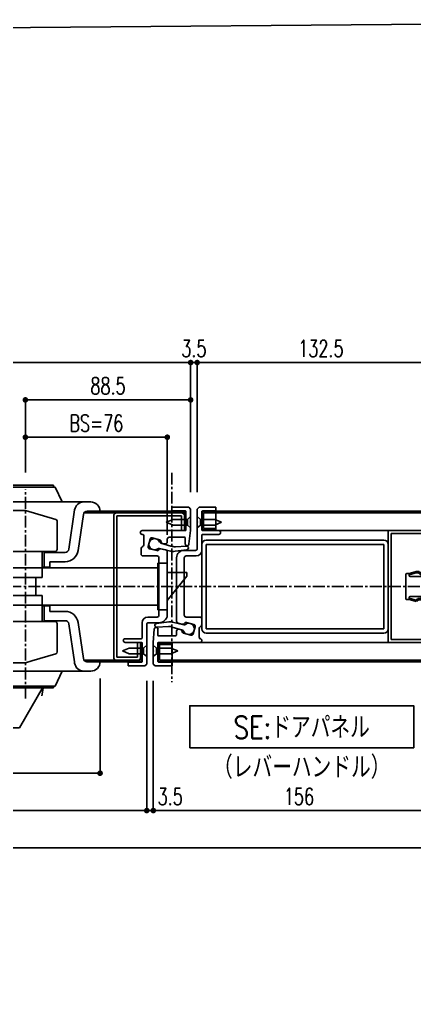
# Model space of a CAD drawing. Extents: x -275225 to 47266, y -41063 to 95295.
# Drawn here: x -222920 to -222709, y -21716 to -21187 of the extents above; entities that cross this region are included whole.
import ezdxf
from ezdxf.enums import TextEntityAlignment as Align

# ---------------------------------------------------------------- set-up
doc = ezdxf.new("R2010")
doc.units = 0
doc.header["$LTSCALE"] = 0.2
doc.header["$PDMODE"] = 99
doc.header["$PDSIZE"] = 5
doc.linetypes.add('CENTER', pattern=[50.8, 31.75, -6.35, 6.35, -6.35])
for name, color, linetype in [('_P18_製品', 4, 'Continuous'), ('_P18_製品寸法', 9, 'Continuous'), ('_基準', 1, 'CENTER'), ('_文字', 3, 'Continuous'), ('_製品寸法', 9, 'Continuous'), ('樹脂', 6, 'Continuous')]:
    doc.layers.add(name, color=color, linetype=linetype)
doc.styles.add('OKAMURA', font='SIMPLEX.shx', dxfattribs={"width": 0.7, "bigfont": 'BIGFONT.shx'})
doc.dimstyles.new('OKAMURA-003', dxfattribs={"dimscale": 3, "dimtxt": 3, "dimasz": 1, "dimexe": 0, "dimexo": 3, "dimgap": 1, "dimtad": 1, "dimdec": 3, "dimdsep": 46, "dimtxsty": 'OKAMURA', "dimblk1": 'DOT', "dimblk2": 'DOT', "dimsah": 1, "dimcen": 0, "dimclrd": 9, "dimclre": 9, "dimclrt": 3, "dimadec": 0, "dimazin": 0, "dimtfac": 1, "dimtdec": 3, "dimtix": 1, "dimtmove": 2, "dimatfit": 3, "dimldrblk": 'NONE', "dimfxl": 0, "dimtolj": 1, "dimarcsym": 0})

# ---------------------------------------------------------------- blocks, each defined once
blk = doc.blocks.new('_DOT')
at = {"color": 0, "linetype": 'ByBlock'}
blk.add_line((-0.5, 0), (-1, 0), dxfattribs=at)
at = {"color": 0, "linetype": 'ByBlock', "const_width": 0.5}
blk.add_lwpolyline([(-0.25, 0, 1), (0.25, 0, 1)], format="xyb", close=True, dxfattribs=at)
blk = doc.blocks.new('*D1029')
at = {"layer": '_製品寸法', "color": 9, "lineweight": -2, "transparency": 16777216}
for p, q in [((-224.5, 61.05), (-224.5, 100)), ((-221.5, 100), (-139, 100)), ((-136, 50.5), (-136, 100))]:
    blk.add_line(p, q, dxfattribs=at)
at = {"layer": 'Defpoints', "color": 0, "transparency": 16777216}
for p in [(-136, 100), (-224.5, 52.05), (-136, 41.5)]:
    blk.add_point(p, dxfattribs=at)
at = {"layer": '_製品寸法', "color": 9, "lineweight": -2, "transparency": 16777216, "xscale": 3, "yscale": 3, "zscale": 3, "rotation": 180}
blk.add_blockref('_DOT', (-224.5, 100), dxfattribs=at)
at = {"layer": '_製品寸法', "color": 9, "lineweight": -2, "transparency": 16777216, "xscale": 3, "yscale": 3, "zscale": 3}
blk.add_blockref('_DOT', (-136, 100), dxfattribs=at)
at = {"layer": '_製品寸法', "color": 3, "transparency": 16777216, "insert": (-180.25, 107.5), "char_height": 9, "attachment_point": 5, "style": 'OKAMURA'}
blk.add_mtext('\\A1;88.5', dxfattribs=at)
blk = doc.blocks.new('_None')
blk = doc.blocks.new('*D1030')
at = {"layer": '_製品寸法', "color": 9, "lineweight": -2, "transparency": 16777216}
for p, q in [((-224.5, 61.05), (-224.5, 80)), ((-221.5, 80), (-151.5, 80)), ((-148.5, 27.63), (-148.5, 80))]:
    blk.add_line(p, q, dxfattribs=at)
at = {"layer": 'Defpoints', "color": 0, "transparency": 16777216}
for p in [(-148.5, 80), (-224.5, 52.05), (-148.5, 18.63)]:
    blk.add_point(p, dxfattribs=at)
at = {"layer": '_製品寸法', "color": 9, "lineweight": -2, "transparency": 16777216, "xscale": 3, "yscale": 3, "zscale": 3, "rotation": 180}
blk.add_blockref('_DOT', (-224.5, 80), dxfattribs=at)
at = {"layer": '_製品寸法', "color": 9, "lineweight": -2, "transparency": 16777216, "xscale": 3, "yscale": 3, "zscale": 3}
blk.add_blockref('_DOT', (-148.5, 80), dxfattribs=at)
at = {"layer": '_製品寸法', "color": 3, "transparency": 16777216, "insert": (-186.5, 87.5), "char_height": 9, "attachment_point": 5, "style": 'OKAMURA'}
blk.add_mtext('\\A1;BS=76', dxfattribs=at)
blk = doc.blocks.new('*D1033')
at = {"layer": '_製品寸法', "color": 9, "lineweight": -2, "transparency": 16777216}
for p, q in [((-389.000183, -50.49501), (-389.000183, -120)), ((-159.500183, -50.494534), (-159.500183, -120)), ((-386.000183, -120), (-162.500183, -120))]:
    blk.add_line(p, q, dxfattribs=at)
at = {"layer": 'Defpoints', "color": 0, "transparency": 16777216}
for p in [(-389.000183, -41.49501), (-159.500183, -41.494534), (-159.500183, -120)]:
    blk.add_point(p, dxfattribs=at)
at = {"layer": '_製品寸法', "color": 9, "lineweight": -2, "transparency": 16777216, "xscale": 3, "yscale": 3, "zscale": 3, "rotation": 180}
blk.add_blockref('_DOT', (-389.000183, -120), dxfattribs=at)
at = {"layer": '_製品寸法', "color": 9, "lineweight": -2, "transparency": 16777216, "xscale": 3, "yscale": 3, "zscale": 3}
blk.add_blockref('_DOT', (-159.500183, -120), dxfattribs=at)
at = {"layer": '_製品寸法', "color": 3, "transparency": 16777216, "insert": (-274.250183, -112.5), "char_height": 9, "attachment_point": 5, "style": 'OKAMURA'}
blk.add_mtext('\\A1;PW-318.5', dxfattribs=at)
blk = doc.blocks.new('*D1034')
at = {"layer": '_製品寸法', "color": 9, "lineweight": -2, "transparency": 16777216}
for p, q in [((-159.5, -50.49), (-159.5, -120)), ((-156, -50.49), (-156, -120)), ((-162.5, -120), (-165.5, -120)), ((-159.5, -120), (-156, -120)), ((-153, -120), (-150, -120))]:
    blk.add_line(p, q, dxfattribs=at)
at = {"layer": 'Defpoints', "color": 0, "transparency": 16777216}
for p in [(-159.5, -41.49), (-156, -41.49), (-156, -120)]:
    blk.add_point(p, dxfattribs=at)
at = {"layer": '_製品寸法', "color": 9, "lineweight": -2, "transparency": 16777216, "xscale": 3, "yscale": 3, "zscale": 3}
blk.add_blockref('_DOT', (-159.5, -120), dxfattribs=at)
at = {"layer": '_製品寸法', "color": 9, "lineweight": -2, "transparency": 16777216, "xscale": 3, "yscale": 3, "zscale": 3, "rotation": 180}
blk.add_blockref('_DOT', (-156, -120), dxfattribs=at)
at = {"layer": '_製品寸法', "color": 3, "transparency": 16777216, "insert": (-146.93, -112.5), "char_height": 9, "attachment_point": 5, "style": 'OKAMURA'}
blk.add_mtext('\\A1;3.5', dxfattribs=at)
blk = doc.blocks.new('*D1037')
at = {"layer": '_製品寸法', "color": 9, "lineweight": -2, "transparency": 16777216}
for p, q in [((-412.61615, 50.495072), (-412.61615, 120)), ((-409.61615, 120), (-139, 120)), ((-136, 50.495076), (-136, 120))]:
    blk.add_line(p, q, dxfattribs=at)
at = {"layer": 'Defpoints', "color": 0, "transparency": 16777216}
for p in [(-136, 120), (-412.61615, 41.495072), (-136, 41.495076)]:
    blk.add_point(p, dxfattribs=at)
at = {"layer": '_製品寸法', "color": 9, "lineweight": -2, "transparency": 16777216, "xscale": 3, "yscale": 3, "zscale": 3, "rotation": 180}
blk.add_blockref('_DOT', (-412.61615, 120), dxfattribs=at)
at = {"layer": '_製品寸法', "color": 9, "lineweight": -2, "transparency": 16777216, "xscale": 3, "yscale": 3, "zscale": 3}
blk.add_blockref('_DOT', (-136, 120), dxfattribs=at)
at = {"layer": '_製品寸法', "color": 3, "transparency": 16777216, "insert": (-274.308075, 127.5), "char_height": 9, "attachment_point": 5, "style": 'OKAMURA'}
blk.add_mtext('\\A1;PW-271.5', dxfattribs=at)
blk = doc.blocks.new('*D1038')
at = {"layer": '_製品寸法', "color": 9, "lineweight": -2, "transparency": 16777216}
for p, q in [((-139, 120), (-142, 120)), ((-136, 50.495076), (-136, 120)), ((-136, 120), (-132.5, 120)), ((-132.5, 50.495503), (-132.5, 120)), ((-129.5, 120), (-126.5, 120))]:
    blk.add_line(p, q, dxfattribs=at)
at = {"layer": 'Defpoints', "color": 0, "transparency": 16777216}
for p in [(-132.5, 120), (-136, 41.495076), (-132.5, 41.495503)]:
    blk.add_point(p, dxfattribs=at)
at = {"layer": '_製品寸法', "color": 9, "lineweight": -2, "transparency": 16777216, "xscale": 3, "yscale": 3, "zscale": 3}
blk.add_blockref('_DOT', (-136, 120), dxfattribs=at)
at = {"layer": '_製品寸法', "color": 9, "lineweight": -2, "transparency": 16777216, "xscale": 3, "yscale": 3, "zscale": 3, "rotation": 180}
blk.add_blockref('_DOT', (-132.5, 120), dxfattribs=at)
at = {"layer": '_製品寸法', "color": 3, "transparency": 16777216, "insert": (-134.25, 127.5), "char_height": 9, "attachment_point": 5, "style": 'OKAMURA'}
blk.add_mtext('\\A1;3.5', dxfattribs=at)
blk = doc.blocks.new('*D1039')
at = {"layer": '_製品寸法', "color": 9, "lineweight": -2, "transparency": 16777216}
for p, q in [((-132.5, 50.495503), (-132.5, 120)), ((-129.5, 120), (-3, 120)), ((0, 50.495056), (0, 120))]:
    blk.add_line(p, q, dxfattribs=at)
at = {"layer": 'Defpoints', "color": 0, "transparency": 16777216}
for p in [(0, 120), (-132.5, 41.495503), (0, 41.495056)]:
    blk.add_point(p, dxfattribs=at)
at = {"layer": '_製品寸法', "color": 9, "lineweight": -2, "transparency": 16777216, "xscale": 3, "yscale": 3, "zscale": 3, "rotation": 180}
blk.add_blockref('_DOT', (-132.5, 120), dxfattribs=at)
at = {"layer": '_製品寸法', "color": 9, "lineweight": -2, "transparency": 16777216, "xscale": 3, "yscale": 3, "zscale": 3}
blk.add_blockref('_DOT', (0, 120), dxfattribs=at)
at = {"layer": '_製品寸法', "color": 3, "transparency": 16777216, "insert": (-66.25, 127.5), "char_height": 9, "attachment_point": 5, "style": 'OKAMURA'}
blk.add_mtext('\\A1;132.5', dxfattribs=at)
blk = doc.blocks.new('*D1040')
at = {"layer": '_製品寸法', "color": 9, "lineweight": -2, "transparency": 16777216}
for p, q in [((-547.999878, -50.495056), (-547.999878, -140)), ((0, -50.495056), (0, -140)), ((-544.999878, -140), (-3, -140))]:
    blk.add_line(p, q, dxfattribs=at)
at = {"layer": 'Defpoints', "color": 0, "transparency": 16777216}
for p in [(-547.999878, -41.495056), (0, -41.495056), (0, -140)]:
    blk.add_point(p, dxfattribs=at)
at = {"layer": '_製品寸法', "color": 9, "lineweight": -2, "transparency": 16777216, "xscale": 3, "yscale": 3, "zscale": 3, "rotation": 180}
blk.add_blockref('_DOT', (-547.999878, -140), dxfattribs=at)
at = {"layer": '_製品寸法', "color": 9, "lineweight": -2, "transparency": 16777216, "xscale": 3, "yscale": 3, "zscale": 3}
blk.add_blockref('_DOT', (0, -140), dxfattribs=at)
at = {"layer": '_製品寸法', "color": 3, "transparency": 16777216, "insert": (-273.999939, -132.5), "char_height": 9, "attachment_point": 5, "style": 'OKAMURA'}
blk.add_mtext('\\A1;PW', dxfattribs=at)
blk = doc.blocks.new('*D1041')
at = {"layer": '_製品寸法', "color": 9, "lineweight": -2, "transparency": 16777216}
for p, q in [((-156, -50.49), (-156, -120)), ((0, -50.5), (0, -120)), ((-153, -120), (-3, -120))]:
    blk.add_line(p, q, dxfattribs=at)
at = {"layer": 'Defpoints', "color": 0, "transparency": 16777216}
for p in [(-156, -41.49), (0, -41.5), (0, -120)]:
    blk.add_point(p, dxfattribs=at)
at = {"layer": '_製品寸法', "color": 9, "lineweight": -2, "transparency": 16777216, "xscale": 3, "yscale": 3, "zscale": 3, "rotation": 180}
blk.add_blockref('_DOT', (-156, -120), dxfattribs=at)
at = {"layer": '_製品寸法', "color": 9, "lineweight": -2, "transparency": 16777216, "xscale": 3, "yscale": 3, "zscale": 3}
blk.add_blockref('_DOT', (0, -120), dxfattribs=at)
at = {"layer": '_製品寸法', "color": 3, "transparency": 16777216, "insert": (-78, -112.5), "char_height": 9, "attachment_point": 5, "style": 'OKAMURA'}
blk.add_mtext('\\A1;156', dxfattribs=at)
blk = doc.blocks.new('*D1042')
at = {"layer": '_製品寸法', "color": 9, "lineweight": -2, "transparency": 16777216}
for p, q in [((-304.17, -49.3), (-304.17, -100)), ((-184.5, -49.3), (-184.5, -100)), ((-301.17, -100), (-187.5, -100))]:
    blk.add_line(p, q, dxfattribs=at)
at = {"layer": 'Defpoints', "color": 0, "transparency": 16777216}
for p in [(-304.17, -40.3), (-184.5, -40.3), (-184.5, -100)]:
    blk.add_point(p, dxfattribs=at)
at = {"layer": '_製品寸法', "color": 9, "lineweight": -2, "transparency": 16777216, "xscale": 3, "yscale": 3, "zscale": 3, "rotation": 180}
blk.add_blockref('_DOT', (-304.17, -100), dxfattribs=at)
at = {"layer": '_製品寸法', "color": 9, "lineweight": -2, "transparency": 16777216, "xscale": 3, "yscale": 3, "zscale": 3}
blk.add_blockref('_DOT', (-184.5, -100), dxfattribs=at)
at = {"layer": '_製品寸法', "color": 3, "transparency": 16777216, "insert": (-244.33, -92.5), "char_height": 9, "attachment_point": 5, "style": 'OKAMURA'}
blk.add_mtext('\\A1;184', dxfattribs=at)
blk = doc.blocks.new('樹脂')
at = {"layer": '_P18_製品', "color": 0, "linetype": 'ByBlock'}
for p, q in [((-8.7, -6.5), (-8.7, 6.5)), ((-8.2, 7), (-7, 7)), ((-7, 7), (-3.2, 8.09)), ((-7, 6.27), (-3.2, 7.36)), ((-7, 6.27), (-7, 7)), ((-7, 5.91), (-7, 6.27)), ((-6.5, 5.41), (0, 5.41)), ((-3.2, 8.09), (-3.2, 7.59)), ((-3.2, 7.59), (-2.4, 7.59)), ((-3.2, 7.59), (-3.2, 6.86)), ((-3.2, 6.86), (-2.4, 6.86)), ((-2.4, 7.59), (-2.4, 7.09)), ((-2.4, 7.09), (-0.5, 7.09)), ((-2.4, 6.36), (-2.4, 7.09)), ((-2.4, 6.36), (-0.5, 6.36)), ((-0.5, 7.09), (-0.5, 5.41)), ((0, -8.35), (0, 8.35)), ((-7, -7), (-8.2, -7)), ((-7, -5.91), (-7, -6.27)), ((-7, -6.27), (-7, -7)), ((-3.2, -7.36), (-7, -6.27)), ((-3.2, -8.09), (-7, -7)), ((0, -5.41), (-6.5, -5.41)), ((-3.2, -7.36), (-1.6, -7.36)), ((-3.2, -8.09), (-1.6, -8.09)), ((-1.6, -7.59), (-1.6, -6.86)), ((-1.6, -6.86), (-0.8, -6.86)), ((-1.6, -7.59), (-0.8, -7.59)), ((-1.6, -8.09), (-1.6, -7.59)), ((-0.8, -7.09), (-0.8, -6.36)), ((-0.8, -6.36), (-0.5, -6.36)), ((-0.8, -7.09), (-0.5, -7.09)), ((-0.8, -7.59), (-0.8, -7.09)), ((-0.5, -7.09), (-0.5, -5.41))]:
    blk.add_line(p, q, dxfattribs=at)
for centre, radius, start, end in [((-8.2, 6.5), 0.5, 90, 180), ((-6.5, 5.91), 0.5, 180, 270), ((-20.99, 0), 22.59, 338.3053, 21.6947), ((-8.2, -6.5), 0.5, 180, 270), ((-6.5, -5.91), 0.5, 90, 180)]:
    blk.add_arc(centre, radius, start, end, dxfattribs=at)
blk = doc.blocks.new('P18SE2')
at = {"layer": '_P18_製品'}
for p, q in [((339.37, 53.3), (307.62, 53.3)), ((338.5, 54.3), (308.5, 54.3)), ((338.5, 54.3), (338.5, 53.3)), ((339.37, 53.3), (343.14, 45.3)), ((291.82, 45.3), (358.5, 45.3)), ((378.45, 42.5), (387.49, 42.5)), ((378.45, 40.49), (378.45, 42.5)), ((388.5, 41.5), (387.49, 42.5)), ((393, 42.5), (392, 41.49)), ((393, 42.5), (402.05, 42.5)), ((402.05, 42.5), (402.05, 40.49)), ((291.82, 40.8), (323.5, 40.8)), ((326.9, 39.8), (323.5, 40.8)), ((339.78, 36.01), (326.9, 39.8)), ((346.75, 20.01), (349.76, 40.3)), ((349.76, 40.3), (349.87, 41.03)), ((351.7, 19.27), (354.56, 38.59)), ((354.94, 39.5), (385.18, 39.5)), ((356.16, 40.3), (385.18, 40.3)), ((363.5, 40.3), (356.54, 40.3)), ((370.8, 37.89), (370.8, -37.89)), ((372.4, -37.89), (372.4, 37.89)), ((383.58, 37.89), (372.4, 37.89)), ((385.69, 40.49), (378.45, 40.49)), ((383.58, 29.95), (383.58, 37.89)), ((385.18, 30.25), (385.18, 39.5)), ((385.18, 29.95), (385.18, 37.89)), ((385.99, 30.25), (385.99, 40.2)), ((385.99, 30.25), (385.99, 39.5)), ((388.5, 41.49), (388.5, 34.77)), ((388.5, 37.49), (388.5, 31.46)), ((392, 41.49), (392, 34.77)), ((392, 37.49), (392, 31.46)), ((394.51, 30.25), (394.51, 40.2)), ((394.51, 39.5), (394.51, 31.05)), ((402.05, 40.49), (394.81, 40.49)), ((545.18, 40.3), (395.32, 40.3)), ((545.2, 39.5), (395.32, 39.5)), ((395.32, 39.5), (395.32, 31.05)), ((402.05, 39.5), (402.05, 30)), ((340.5, 35.05), (340.5, 19.8)), ((388.5, 34.77), (388.2, 34.47)), ((388.5, 34.17), (388.2, 34.47)), ((388.5, 34.17), (388.5, 20.4)), ((392, 34.77), (392.3, 34.47)), ((392, 34.17), (392.3, 34.47)), ((392, 29.95), (392, 34.17)), ((376.94, 29.95), (385.69, 29.95)), ((376.94, 27.94), (385.69, 27.94)), ((385.18, 30.25), (385.99, 30.25)), ((385.99, 19.4), (385.99, 27.64)), ((392.5, 22.84), (392, 29.95)), ((416.99, 29.95), (394.81, 29.95)), ((395.32, 31.05), (401.55, 31.05)), ((401.55, 30.25), (395.32, 30.25)), ((401.55, 31.05), (401.55, 30.25)), ((537.5, 30), (402.05, 30)), ((416.5, 22.41), (416.5, 26.93)), ((517.85, 30), (517.85, 0)), ((546, 30), (517.85, 30)), ((546.49, 28.44), (519.36, 28.44)), ((519.36, 28.44), (519.36, 0)), ((393.91, 21.78), (400.11, 21.38)), ((394.51, 22.91), (394.51, 26.13)), ((403.49, 26.43), (394.81, 26.43)), ((407.56, 23.31), (402.19, 21.67)), ((404.5, 23.83), (404.5, 25.43)), ((405.76, 22.86), (406.84, 23.13)), ((408.1, 25.03), (412.13, 26.11)), ((414.4, 21.51), (413.36, 25.39)), ((417.48, 21.29), (417.04, 21.52)), ((418.01, -22.61), (418.01, 22.61)), ((515.54, 24.92), (420.32, 24.92)), ((420.32, -22.61), (420.32, 22.61)), ((515.54, 22.61), (420.32, 22.61)), ((515.54, 0), (515.54, 22.61)), ((291.82, 18.8), (339.5, 18.8)), ((332.5, 18.8), (332.5, 4.8)), ((333.5, 18.3), (344.77, 18.3)), ((333.5, 18.3), (333.5, 10.3)), ((335, 18.8), (335, 18.3)), ((372.4, -23.92), (372.4, 16.08)), ((389, 16.38), (394.01, 16.38)), ((389.5, 19.4), (395.02, 19.4)), ((393.7, 19.78), (400.23, 18.92)), ((408.34, 20.42), (402.26, 19.04)), ((404.5, 0.3), (404.5, 18.63)), ((405.24, 19.6), (407.5, 20.19)), ((409.59, 16.38), (417.01, 16.38)), ((409.77, 19.23), (413.69, 20.28)), ((418.01, 17.39), (418.01, 20.4)), ((336.5, 13.3), (344.77, 13.3)), ((336.5, 13.3), (336.5, 10.3)), ((394.5, 12.5), (394.5, -12.5)), ((399.5, 12.5), (394.5, 12.5)), ((395.02, 15.38), (395.02, -15.38)), ((399.5, 15.38), (399.5, 0.3)), ((399.5, 12.5), (399.5, -12.5)), ((399.5, 11.3), (399.5, 0.6)), ((408.58, -15.38), (408.58, 15.38)), ((394.5, 10), (306.5, 10)), ((332.5, 10.3), (336.5, 10.3)), ((399.5, 7.5), (409.98, -5.5)), ((314.5, 4.8), (332.5, 4.8)), ((329, 4.5), (329, -4.5)), ((399.5, 0.3), (399.2, 0)), ((399.5, 0.3), (399.2, 0)), ((399.5, -0.3), (399.2, 0)), ((404.5, 0.3), (404.8, 0)), ((404.5, -0.3), (404.8, 0)), ((515.54, 0), (515.54, -22.61)), ((517.85, -29.95), (517.85, 0)), ((519.36, -28.44), (519.36, 0)), ((332.5, -4.8), (314.5, -4.8)), ((332.5, -4.8), (332.5, -18.8)), ((399.5, -0.3), (399.2, 0)), ((399.5, -0.3), (399.5, -18.63)), ((404.5, -15.38), (404.5, -0.3)), ((394.5, -10), (306.5, -10)), ((336.5, -10.3), (332.5, -10.3)), ((333.5, -10.3), (333.5, -18.3)), ((336.5, -10.3), (336.5, -13.3)), ((399.5, -7.5), (409.98, -7.5)), ((409.98, -7.5), (409.98, -5.5)), ((344.77, -13.3), (336.5, -13.3)), ((399.5, -12.5), (394.5, -12.5)), ((291.82, -18.8), (339.5, -18.8)), ((344.77, -18.3), (333.5, -18.3)), ((335, -18.3), (335, -18.8)), ((340.5, -19.8), (340.5, -35.05)), ((349.87, -41.03), (346.75, -20.01)), ((354.56, -38.59), (351.7, -19.27)), ((385.47, -17.39), (385.47, -20.4)), ((394.01, -16.38), (386.48, -16.38)), ((393.82, -19.23), (389.91, -20.28)), ((395.26, -20.42), (401.29, -19.03)), ((398.76, -19.6), (396.09, -20.19)), ((409.87, -19.66), (403.66, -18.91)), ((414.61, -19.4), (408.58, -19.4)), ((415, -16.38), (409.59, -16.38)), ((415.5, -34.17), (415.5, -20.4)), ((418.01, -19.4), (418.01, -27.64)), ((386, -21.29), (386.45, -21.53)), ((386.98, -22.41), (386.98, -26.93)), ((389.2, -21.51), (390.24, -25.4)), ((395.5, -25.03), (391.47, -26.11)), ((396.03, -23.31), (401.44, -21.65)), ((398.24, -22.86), (396.76, -23.13)), ((399.5, -23.83), (399.5, -25.43)), ((400.5, -26.43), (408.78, -26.43)), ((409.69, -21.66), (403.8, -21.36)), ((409.09, -22.91), (409.09, -26.13)), ((411.1, -22.84), (412, -29.95)), ((515.54, -22.61), (420.32, -22.61)), ((515.54, -24.92), (420.32, -24.92)), ((385.97, -27.94), (386, -27.94)), ((386, -29.95), (409.19, -29.95)), ((407.08, -29.95), (407.08, -37.89)), ((408.68, -29.95), (408.68, -37.89)), ((408.68, -39.5), (408.68, -30.25)), ((408.68, -30.25), (409.49, -30.25)), ((409.49, -30.25), (409.49, -40.2)), ((409.49, -30.25), (409.49, -39.5)), ((412, -29.95), (412, -34.17)), ((412, -37.49), (412, -31.46)), ((415.5, -37.49), (415.5, -31.46)), ((418.01, -30.25), (418.01, -40.2)), ((418.01, -39.5), (418.01, -31.06)), ((427.06, -27.94), (418.31, -27.94)), ((427.06, -29.95), (418.31, -29.95)), ((425.05, -30.25), (418.82, -30.25)), ((418.82, -31.06), (425.05, -31.06)), ((418.82, -39.5), (418.82, -31.06)), ((425.05, -31.06), (425.05, -30.25)), ((425.55, -29.95), (538.45, -29.95)), ((425.55, -39.5), (425.55, -29.95)), ((546, -29.95), (517.85, -29.95)), ((546.49, -28.44), (519.36, -28.44)), ((323.5, -40.8), (339.78, -36.01)), ((412, -34.17), (411.7, -34.47)), ((412, -34.77), (411.7, -34.47)), ((412, -41.5), (412, -34.77)), ((415.5, -34.17), (415.8, -34.47)), ((415.5, -34.77), (415.8, -34.47)), ((415.5, -34.77), (415.5, -41.5)), ((291.82, -40.8), (323.5, -40.8)), ((354.94, -39.5), (408.68, -39.5)), ((363.5, -40.3), (356.54, -40.3)), ((358.69, -40.3), (408.68, -40.3)), ((407.08, -37.89), (372.4, -37.89)), ((401.95, -40.49), (409.19, -40.49)), ((401.95, -42.5), (401.95, -40.49)), ((410.99, -42.5), (412, -41.5)), ((415.5, -41.5), (416.5, -42.5)), ((418.31, -40.49), (425.55, -40.49)), ((545.2, -39.5), (418.82, -39.5)), ((545.18, -40.3), (418.82, -40.3)), ((425.55, -40.49), (425.55, -42.5)), ((291.82, -45.3), (358.5, -45.3)), ((339.37, -53.3), (343.14, -45.3)), ((410.99, -42.5), (401.95, -42.5)), ((425.55, -42.5), (416.5, -42.5)), ((339.37, -53.3), (307.62, -53.3)), ((338.5, -54.3), (308.5, -54.3)), ((338.5, -54.3), (338.5, -53.3))]:
    blk.add_line(p, q, dxfattribs=at)
at = {"layer": '_P18_製品', "color": 6}
for p, q in [((388.5, 37.49), (386.74, 35.98)), ((392, 37.49), (393.76, 35.98)), ((375.44, 34.47), (379.07, 35.98)), ((379.07, 32.96), (375.44, 34.47)), ((386.74, 35.98), (379.07, 35.98)), ((379.07, 32.96), (386.74, 32.96)), ((386.74, 32.96), (386.74, 35.98)), ((388.5, 31.46), (386.74, 32.96)), ((392, 31.46), (393.76, 32.96)), ((393.76, 35.98), (401.42, 35.98)), ((393.76, 32.96), (393.76, 35.98)), ((401.42, 32.96), (393.76, 32.96)), ((405.06, 34.47), (401.42, 35.98)), ((401.42, 32.96), (405.06, 34.47)), ((412, -31.46), (410.24, -32.96)), ((415.5, -31.46), (417.26, -32.96)), ((402.57, -32.96), (398.94, -34.47)), ((398.94, -34.47), (402.57, -35.98)), ((402.57, -32.96), (410.24, -32.96)), ((410.24, -35.98), (402.57, -35.98)), ((410.24, -32.96), (410.24, -35.98)), ((412, -37.49), (410.24, -35.98)), ((415.5, -37.49), (417.26, -35.98)), ((424.92, -32.96), (417.26, -32.96)), ((417.26, -32.96), (417.26, -35.98)), ((417.26, -35.98), (424.92, -35.98)), ((424.92, -32.96), (428.56, -34.47)), ((428.56, -34.47), (424.92, -35.98))]:
    blk.add_line(p, q, dxfattribs=at)
at = {"layer": '_P18_製品'}
for centre, radius, start, end in [((354.81, 40.3), 5, 90, 171.5701), ((358.5, 40.3), 5, 0, 90), ((356.54, 38.3), 2, 90, 171.5743), ((372.4, 37.89), 1.61, 90, 180), ((383.58, 37.89), 1.61, 0, 90), ((385.18, 39.5), 0.804, 0, 90), ((385.69, 40.2), 0.292, 0.3137, 91.7693), ((394.8, 40.2), 0.292, 88.2307, 179.6863), ((395.32, 39.5), 0.804, 90, 180), ((339.5, 35.05), 1, 0, 73.6135), ((376.94, 28.94), 1, 90, 180), ((376.94, 28.94), 1, 180, 270), ((385.69, 30.25), 0.301, 270, 0), ((385.69, 27.64), 0.301, 0, 90), ((395.32, 31.05), 0.804, 180, 270), ((394.81, 30.25), 0.301, 180, 270), ((419.31, 26.19), 2.9, 142.9018, 165.1144), ((416.99, 28.94), 1, 0, 90), ((416.99, 28.94), 1, 270, 0), ((393.51, 22.91), 1.01, 183.9561, 359.956), ((393.81, 20.78), 1, 83.9984, 263.9967), ((394.81, 26.13), 0.301, 90, 180), ((400.51, 26.11), 4.75, 265.1536, 290.7084), ((403.49, 25.43), 1, 0, 90), ((405.5, 23.83), 1, 180, 284.9985), ((406.46, 24.07), 1.01, 285.0058, 0.5282), ((408.47, 24.09), 1.01, 105.0111, 180.5331), ((407.28, 24.27), 1, 286.6443, 336.5922), ((410.97, 22.67), 3.01, 233.4075, 156.5929), ((412.39, 25.13), 1.01, 15.0073, 105.0038), ((413.43, 21.25), 1.01, 285.004, 15.0062), ((417.51, 22.41), 1, 180, 241.9376), ((417.01, 20.4), 1, 0, 61.926), ((420.32, 22.61), 2.31, 90, 180), ((515.54, 22.61), 2.31, 0, 90), ((339.5, 19.8), 1, 270, 0), ((344.77, 20.3), 2, 270, 351.5783), ((344.78, 20.3), 7, 269.9926, 351.5703), ((389, 19.4), 3.01, 180, 270), ((389.5, 20.4), 1, 180, 270), ((394.01, 15.38), 1, 0, 90), ((395.08, 14.96), 4.44, 5.3982, 90.8357), ((401.01, 23.32), 4.47, 259.9616, 286.3249), ((405.5, 18.63), 1.01, 105.013, 180.0134), ((407.76, 19.21), 1, 29.4877, 105.0101), ((408.57, 19.45), 1, 53.4075, 103.3547), ((409.59, 15.38), 1, 90, 180), ((409.51, 20.2), 1.01, 209.4605, 284.984), ((417.01, 17.39), 1, 270, 0), ((344.78, -20.3), 7, 8.4291, 90.0074), ((394.01, -15.38), 1, 270, 0), ((408.57, -15.33), 4.07, 180.7501, 270.1269), ((409.59, -15.38), 1, 180, 270), ((339.5, -19.8), 1, 0, 90), ((344.77, -20.3), 2, 8.4269, 90), ((386.48, -17.39), 1, 90, 180), ((386.48, -20.4), 1, 180, 241.9239), ((390.17, -21.25), 1.01, 105.0058, 195.0063), ((392.63, -22.67), 3.01, 53.4075, 336.5925), ((394.08, -20.2), 1.01, 29.4594, 104.9836), ((395.03, -19.45), 1, 233.4075, 283.3531), ((395.83, -19.22), 1, 209.4895, 285.0119), ((398.49, -18.63), 1.01, 285.0094, 0.0097), ((402.83, -25.53), 6.68, 82.8181, 103.3363), ((409.78, -20.66), 1, 264.9983, 85), ((414.59, -20.31), 0.912, 354.1425, 88.8809), ((415, -19.4), 3.01, 0, 90), ((385.97, -22.41), 1, 0, 61.9361), ((391.21, -25.14), 1.01, 195.0086, 285.0075), ((395.12, -24.09), 1.01, 285.011, 0.5354), ((396.32, -24.27), 1, 106.6461, 156.5932), ((397.13, -24.07), 1.01, 105.0058, 180.5318), ((398.49, -23.83), 1, 0, 105.0003), ((400.5, -25.43), 1, 180, 270), ((403.44, -28.03), 6.68, 86.9254, 107.4399), ((408.78, -26.13), 0.301, 270, 0), ((410.09, -22.91), 1.01, 3.9545, 179.9547), ((420.32, -22.61), 2.31, 180, 270), ((515.54, -22.61), 2.31, 270, 0), ((386, -28.94), 1, 90, 180), ((386, -28.94), 1, 180, 270), ((385.97, -26.93), 1, 270, 0), ((409.19, -30.25), 0.301, 0, 90), ((418.31, -27.64), 0.301, 180, 270), ((418.31, -30.25), 0.301, 90, 180), ((418.82, -31.06), 0.804, 90, 180), ((427.06, -28.95), 1, 0, 90), ((427.06, -28.95), 1, 269.9161, 0.0348), ((339.5, -35.05), 1, 286.3907, 0), ((354.81, -40.3), 5, 188.427, 270), ((356.54, -38.3), 2, 188.4269, 270), ((358.5, -40.3), 5, 270, 0), ((372.4, -37.89), 1.61, 180, 270), ((407.08, -37.89), 1.61, 270, 0), ((408.68, -39.5), 0.804, 270, 0), ((409.2, -40.2), 0.292, 268.2029, 359.6812), ((418.82, -39.5), 0.804, 180, 270), ((418.3, -40.2), 0.292, 180.3188, 271.7971)]:
    blk.add_arc(centre, radius, start, end, dxfattribs=at)
at = {"layer": '_基準'}
for p, q in [((323.5, 59.89), (323.5, -52.05)), ((402, -60.99), (402, 51.25)), ((0, 0), (548, 0))]:
    blk.add_line(p, q, dxfattribs=at)
at = {"layer": '樹脂'}
blk.add_blockref('樹脂', (536, 0), dxfattribs=at)
blk = doc.blocks.new('*U1024')
at = {"layer": '_文字', "color": 9}
blk.add_lwpolyline([(-215.6744, -58.5401), (-214.7504, -53.3), (-227.6929, -75.7171), (-294.8127, -75.7171)], dxfattribs=at)
at = {"layer": '_文字'}
blk.add_lwpolyline([(-136.5092, -86.3266), (-136.5092, -63.8266), (-16.5092, -63.8266), (-16.5092, -86.3266)], close=True, dxfattribs=at)
at = {"layer": '_P18_製品', "xscale": -1, "rotation": 180}
blk.add_blockref('P18SE2', (-547.9999, 0), dxfattribs=at)
at = {"layer": '_文字', "style": 'OKAMURA', "width": 0.8}
for s, p in [('SE:ドアパネル', (-76.5092, -75.0766)), ('（レバーハンドル）', (-76.5092, -96.1924))]:
    blk.add_text(s, height=12, dxfattribs=at).set_placement(p, align=Align.MIDDLE)
at = {"layer": '_製品寸法'}
for base, p1, p2, text, picture, middle in [((-136, 120), (-412.6162, 41.4951), (-136, 41.4951), 'PW-271.5', '*D1037', (-274.3081, 127.5)), ((0, 120), (-132.5, 41.4955), (0, 41.4951), '132.5', '*D1039', (-66.25, 127.5)), ((-148.4998, 80), (-224.5, 52.0549), (-148.4998, 18.626), 'BS=<>', '*D1030', (-186.4999, 87.5)), ((0, -140), (-547.9999, -41.4951), (0, -41.4951), 'PW', '*D1040', (-273.9999, -132.5)), ((-159.5002, -120), (-389.0002, -41.495), (-159.5002, -41.4945), 'PW-318.5', '*D1033', (-274.2502, -112.5)), ((-184.4987, -100), (-304.1668, -40.3001), (-184.4987, -40.3001), '184', '*D1042', (-244.3328, -92.5)), ((0, -120), (-156.0002, -41.4945), (0, -41.495), '156', '*D1041', (-78.0001, -112.5))]:
    dim = blk.add_linear_dim(base=base, p1=p1, p2=p2, text=text, dimstyle='OKAMURA-003', dxfattribs=at)
    dim.commit()
    dim.dimension.update_dxf_attribs({"geometry": picture, "text_midpoint": middle})
for base, p1, p2, picture, middle in [((-132.5, 120), (-136, 41.4951), (-132.5, 41.4955), '*D1038', (-134.25, 127.5)), ((-136, 100), (-224.5, 52.0549), (-136, 41.4951), '*D1029', (-180.25, 107.5))]:
    dim = blk.add_linear_dim(base=base, p1=p1, p2=p2, dimstyle='OKAMURA-003', dxfattribs=at)
    dim.commit()
    dim.dimension.update_dxf_attribs({"geometry": picture, "text_midpoint": middle})
dim = blk.add_linear_dim(base=(-156.0002, -120), p1=(-159.5002, -41.4945), p2=(-156.0002, -41.4945), dimstyle='OKAMURA-003', dxfattribs=at)
dim.commit()
dim.dimension.update_dxf_attribs({"geometry": '*D1034', "text_midpoint": (-146.9303, -112.5), "dimtype": 160})

msp = doc.modelspace()

# ---------------------------------------------------------------- linework, layer by layer
at = {"layer": '_P18_製品寸法'}
msp.add_lwpolyline([(-222420.5, -22219.47), (-225513.32, -22245.24), (-225513.32, -21212.97), (-222420.5, -21187.21)], close=True, dxfattribs=at)

# ---------------------------------------------------------------- block references
msp.add_blockref('*U1024', (-222692.75, -21490.85))

doc.saveas('drawing.dxf')
